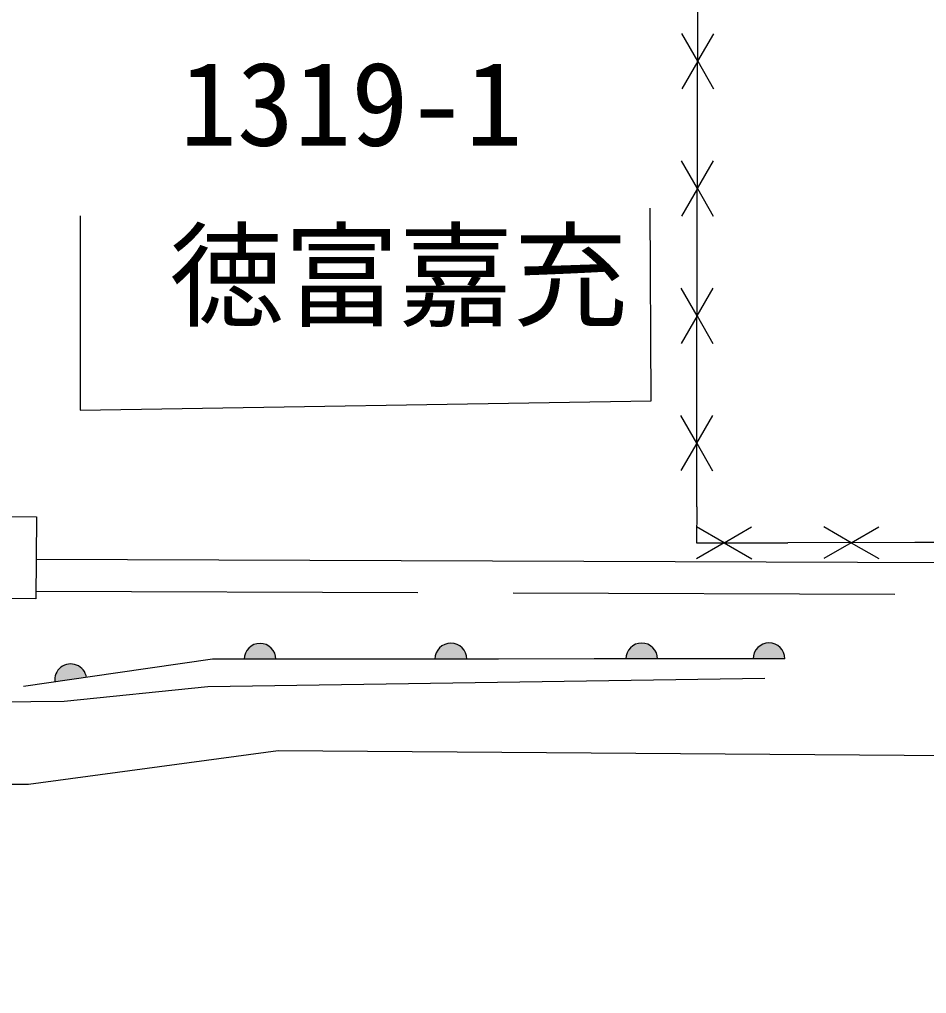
# Model space of a CAD drawing. Units: millimetres, scale not verified. Extents: x -55602354 to 84056675, y -218924267 to 380000.
# Drawn here: x 158244 to 172504, y 276770 to 292073 of the extents above; entities that cross this region are included whole.
import ezdxf
from ezdxf.enums import TextEntityAlignment as Align

# ---------------------------------------------------------------- set-up
doc = ezdxf.new("R2010")
doc.units = ezdxf.units.MM
doc.header["$LTSCALE"] = 1000
doc.linetypes.add('DASHED', pattern=[7.5, 6, -1.5])
doc.layers.add('M-BGD', color=7, linetype='Continuous', lineweight=25)
doc.layers.add('M-STR-STRC', color=7, linetype='Continuous', lineweight=25)
doc.layers.add('M-BMK-HTXT', color=7, linetype='Continuous')
doc.styles.add('ＭＳ ゴシック', font='')
doc.styles.get('ＭＳ ゴシック').set_extended_font_data('MS Gothic')

msp = doc.modelspace()

# ---------------------------------------------------------------- hatches: boundary and pattern name
at = {"layer": 'M-BGD'}
for points in [[(161777, 282021), (162277, 282021), (162277, 282026), (162277, 282030), (162277, 282035), (162277, 282039), (162276, 282043), (162276, 282048), (162275, 282052), (162275, 282056), (162274, 282061), (162273, 282065), (162273, 282069), (162272, 282073), (162271, 282078), (162270, 282082), (162269, 282086), (162268, 282090), (162266, 282095), (162265, 282099), (162264, 282103), (162262, 282107), (162261, 282111), (162259, 282115), (162257, 282119), (162256, 282123), (162254, 282127), (162252, 282131), (162250, 282135), (162248, 282139), (162246, 282143), (162244, 282146), (162241, 282150), (162239, 282154), (162237, 282158), (162234, 282161), (162232, 282165), (162229, 282168), (162227, 282172), (162224, 282175), (162221, 282179), (162219, 282182), (162216, 282185), (162213, 282189), (162210, 282192), (162207, 282195), (162204, 282198), (162201, 282201), (162198, 282204), (162194, 282207), (162191, 282210), (162188, 282213), (162184, 282216), (162181, 282218), (162178, 282221), (162174, 282224), (162171, 282226), (162167, 282229), (162163, 282231), (162160, 282233), (162156, 282236), (162152, 282238), (162148, 282240), (162144, 282242), (162141, 282244), (162137, 282246), (162133, 282248), (162129, 282250), (162125, 282251), (162121, 282253), (162117, 282255), (162113, 282256), (162108, 282258), (162104, 282259), (162100, 282260), (162096, 282262), (162092, 282263), (162088, 282264), (162083, 282265), (162079, 282266), (162075, 282267), (162070, 282267), (162066, 282268), (162062, 282269), (162058, 282269), (162053, 282270), (162049, 282270), (162045, 282271), (162040, 282271), (162036, 282271), (162031, 282271), (162027, 282271), (162023, 282271), (162018, 282271), (162014, 282271), (162010, 282271), (162005, 282270), (162001, 282270), (161997, 282269), (161992, 282269), (161988, 282268), (161984, 282267), (161979, 282267), (161975, 282266), (161971, 282265), (161967, 282264), (161962, 282263), (161958, 282261), (161954, 282260), (161950, 282259), (161946, 282258), (161942, 282256), (161937, 282255), (161933, 282253), (161929, 282251), (161925, 282250), (161921, 282248), (161918, 282246), (161914, 282244), (161910, 282242), (161906, 282240), (161902, 282238), (161898, 282235), (161895, 282233), (161891, 282231), (161887, 282228), (161884, 282226), (161880, 282223), (161877, 282221), (161873, 282218), (161870, 282215), (161866, 282213), (161863, 282210), (161860, 282207), (161857, 282204), (161853, 282201), (161850, 282198), (161847, 282195), (161844, 282192), (161841, 282188), (161838, 282185), (161836, 282182), (161833, 282178), (161830, 282175), (161828, 282172), (161825, 282168), (161822, 282164), (161820, 282161), (161818, 282157), (161815, 282154), (161813, 282150), (161811, 282146), (161809, 282142), (161806, 282138), (161804, 282135), (161803, 282131), (161801, 282127), (161799, 282123), (161797, 282119), (161795, 282115), (161794, 282111), (161792, 282107), (161791, 282102), (161789, 282098), (161788, 282094), (161787, 282090), (161786, 282086), (161785, 282081), (161784, 282077), (161783, 282073), (161782, 282069), (161781, 282064), (161780, 282060), (161780, 282056), (161779, 282051), (161779, 282047), (161778, 282043), (161778, 282038), (161778, 282034), (161777, 282030), (161777, 282025)], [(164777, 282024), (165277, 282024), (165277, 282028), (165277, 282033), (165277, 282037), (165277, 282042), (165276, 282046), (165276, 282050), (165275, 282055), (165275, 282059), (165274, 282063), (165273, 282068), (165273, 282072), (165272, 282076), (165271, 282080), (165270, 282085), (165269, 282089), (165268, 282093), (165266, 282097), (165265, 282101), (165264, 282105), (165262, 282110), (165261, 282114), (165259, 282118), (165257, 282122), (165256, 282126), (165254, 282130), (165252, 282134), (165250, 282138), (165248, 282141), (165246, 282145), (165244, 282149), (165241, 282153), (165239, 282157), (165237, 282160), (165234, 282164), (165232, 282167), (165229, 282171), (165227, 282175), (165224, 282178), (165221, 282181), (165219, 282185), (165216, 282188), (165213, 282191), (165210, 282195), (165207, 282198), (165204, 282201), (165201, 282204), (165198, 282207), (165194, 282210), (165191, 282213), (165188, 282216), (165184, 282218), (165181, 282221), (165178, 282224), (165174, 282226), (165171, 282229), (165167, 282231), (165163, 282234), (165160, 282236), (165156, 282238), (165152, 282241), (165148, 282243), (165144, 282245), (165141, 282247), (165137, 282249), (165133, 282251), (165129, 282252), (165125, 282254), (165121, 282256), (165117, 282257), (165113, 282259), (165108, 282260), (165104, 282262), (165100, 282263), (165096, 282264), (165092, 282265), (165088, 282267), (165083, 282268), (165079, 282268), (165075, 282269), (165070, 282270), (165066, 282271), (165062, 282271), (165058, 282272), (165053, 282273), (165049, 282273), (165045, 282273), (165040, 282274), (165036, 282274), (165031, 282274), (165027, 282274), (165023, 282274), (165018, 282274), (165014, 282274), (165010, 282273), (165005, 282273), (165001, 282272), (164997, 282272), (164992, 282271), (164988, 282271), (164984, 282270), (164979, 282269), (164975, 282268), (164971, 282267), (164967, 282266), (164962, 282265), (164958, 282264), (164954, 282263), (164950, 282262), (164946, 282260), (164942, 282259), (164937, 282257), (164933, 282256), (164929, 282254), (164925, 282252), (164921, 282250), (164918, 282248), (164914, 282247), (164910, 282245), (164906, 282242), (164902, 282240), (164898, 282238), (164895, 282236), (164891, 282233), (164887, 282231), (164884, 282229), (164880, 282226), (164877, 282223), (164873, 282221), (164870, 282218), (164866, 282215), (164863, 282212), (164860, 282210), (164857, 282207), (164853, 282204), (164850, 282201), (164847, 282197), (164844, 282194), (164841, 282191), (164838, 282188), (164836, 282184), (164833, 282181), (164830, 282178), (164828, 282174), (164825, 282171), (164822, 282167), (164820, 282164), (164818, 282160), (164815, 282156), (164813, 282152), (164811, 282149), (164809, 282145), (164806, 282141), (164804, 282137), (164803, 282133), (164801, 282129), (164799, 282125), (164797, 282121), (164795, 282117), (164794, 282113), (164792, 282109), (164791, 282105), (164789, 282101), (164788, 282097), (164787, 282093), (164786, 282088), (164785, 282084), (164784, 282080), (164783, 282076), (164782, 282071), (164781, 282067), (164780, 282063), (164780, 282058), (164779, 282054), (164779, 282050), (164778, 282045), (164778, 282041), (164778, 282037), (164777, 282032), (164777, 282028)], [(167777, 282026), (168277, 282027), (168277, 282031), (168277, 282035), (168277, 282040), (168277, 282044), (168276, 282049), (168276, 282053), (168275, 282057), (168275, 282062), (168274, 282066), (168273, 282070), (168273, 282074), (168272, 282079), (168271, 282083), (168270, 282087), (168269, 282091), (168268, 282096), (168266, 282100), (168265, 282104), (168264, 282108), (168262, 282112), (168261, 282116), (168259, 282120), (168257, 282124), (168256, 282128), (168254, 282132), (168252, 282136), (168250, 282140), (168248, 282144), (168246, 282148), (168244, 282152), (168241, 282155), (168239, 282159), (168237, 282163), (168234, 282167), (168232, 282170), (168229, 282174), (168227, 282177), (168224, 282181), (168221, 282184), (168219, 282187), (168216, 282191), (168213, 282194), (168210, 282197), (168207, 282200), (168204, 282203), (168201, 282207), (168198, 282210), (168194, 282212), (168191, 282215), (168188, 282218), (168184, 282221), (168181, 282224), (168178, 282226), (168174, 282229), (168171, 282231), (168167, 282234), (168163, 282236), (168160, 282239), (168156, 282241), (168152, 282243), (168148, 282245), (168144, 282247), (168141, 282249), (168137, 282251), (168133, 282253), (168129, 282255), (168125, 282257), (168121, 282258), (168117, 282260), (168113, 282262), (168108, 282263), (168104, 282264), (168100, 282266), (168096, 282267), (168092, 282268), (168088, 282269), (168083, 282270), (168079, 282271), (168075, 282272), (168070, 282273), (168066, 282274), (168062, 282274), (168058, 282275), (168053, 282275), (168049, 282276), (168045, 282276), (168040, 282276), (168036, 282276), (168031, 282277), (168027, 282277), (168023, 282277), (168018, 282276), (168014, 282276), (168010, 282276), (168005, 282276), (168001, 282275), (167997, 282275), (167992, 282274), (167988, 282273), (167984, 282273), (167979, 282272), (167975, 282271), (167971, 282270), (167967, 282269), (167962, 282268), (167958, 282267), (167954, 282266), (167950, 282264), (167946, 282263), (167942, 282261), (167937, 282260), (167933, 282258), (167929, 282257), (167925, 282255), (167921, 282253), (167918, 282251), (167914, 282249), (167910, 282247), (167906, 282245), (167902, 282243), (167898, 282241), (167895, 282238), (167891, 282236), (167887, 282234), (167884, 282231), (167880, 282229), (167877, 282226), (167873, 282223), (167870, 282221), (167866, 282218), (167863, 282215), (167860, 282212), (167857, 282209), (167853, 282206), (167850, 282203), (167847, 282200), (167844, 282197), (167841, 282194), (167838, 282190), (167836, 282187), (167833, 282184), (167830, 282180), (167828, 282177), (167825, 282173), (167822, 282170), (167820, 282166), (167818, 282163), (167815, 282159), (167813, 282155), (167811, 282151), (167809, 282148), (167806, 282144), (167804, 282140), (167803, 282136), (167801, 282132), (167799, 282128), (167797, 282124), (167795, 282120), (167794, 282116), (167792, 282112), (167791, 282108), (167789, 282104), (167788, 282099), (167787, 282095), (167786, 282091), (167785, 282087), (167784, 282083), (167783, 282078), (167782, 282074), (167781, 282070), (167780, 282065), (167780, 282061), (167779, 282057), (167779, 282052), (167778, 282048), (167778, 282044), (167778, 282039), (167777, 282035), (167777, 282031)], [(169777, 282028), (170277, 282029), (170277, 282033), (170277, 282037), (170277, 282042), (170277, 282046), (170276, 282050), (170276, 282055), (170275, 282059), (170275, 282063), (170274, 282068), (170273, 282072), (170273, 282076), (170272, 282081), (170271, 282085), (170270, 282089), (170269, 282093), (170268, 282097), (170266, 282102), (170265, 282106), (170264, 282110), (170262, 282114), (170261, 282118), (170259, 282122), (170257, 282126), (170256, 282130), (170254, 282134), (170252, 282138), (170250, 282142), (170248, 282146), (170246, 282150), (170244, 282154), (170241, 282157), (170239, 282161), (170237, 282165), (170234, 282168), (170232, 282172), (170229, 282175), (170227, 282179), (170224, 282182), (170221, 282186), (170219, 282189), (170216, 282193), (170213, 282196), (170210, 282199), (170207, 282202), (170204, 282205), (170201, 282208), (170198, 282211), (170194, 282214), (170191, 282217), (170188, 282220), (170184, 282223), (170181, 282225), (170178, 282228), (170174, 282231), (170171, 282233), (170167, 282236), (170163, 282238), (170160, 282240), (170156, 282243), (170152, 282245), (170148, 282247), (170144, 282249), (170141, 282251), (170137, 282253), (170133, 282255), (170129, 282257), (170125, 282259), (170121, 282260), (170117, 282262), (170113, 282263), (170108, 282265), (170104, 282266), (170100, 282267), (170096, 282269), (170092, 282270), (170088, 282271), (170083, 282272), (170079, 282273), (170075, 282274), (170070, 282275), (170066, 282275), (170062, 282276), (170058, 282276), (170053, 282277), (170049, 282277), (170045, 282278), (170040, 282278), (170036, 282278), (170031, 282278), (170027, 282278), (170023, 282278), (170018, 282278), (170014, 282278), (170010, 282278), (170005, 282277), (170001, 282277), (169997, 282276), (169992, 282276), (169988, 282275), (169984, 282274), (169979, 282274), (169975, 282273), (169971, 282272), (169967, 282271), (169962, 282270), (169958, 282269), (169954, 282267), (169950, 282266), (169946, 282265), (169942, 282263), (169937, 282262), (169933, 282260), (169929, 282258), (169925, 282257), (169921, 282255), (169918, 282253), (169914, 282251), (169910, 282249), (169906, 282247), (169902, 282245), (169898, 282242), (169895, 282240), (169891, 282238), (169887, 282235), (169884, 282233), (169880, 282230), (169877, 282228), (169873, 282225), (169870, 282222), (169866, 282220), (169863, 282217), (169860, 282214), (169857, 282211), (169853, 282208), (169850, 282205), (169847, 282202), (169844, 282199), (169841, 282195), (169838, 282192), (169836, 282189), (169833, 282185), (169830, 282182), (169828, 282179), (169825, 282175), (169822, 282172), (169820, 282168), (169818, 282164), (169815, 282161), (169813, 282157), (169811, 282153), (169809, 282149), (169806, 282145), (169804, 282142), (169802, 282138), (169801, 282134), (169799, 282130), (169797, 282126), (169795, 282122), (169794, 282118), (169792, 282114), (169791, 282110), (169789, 282105), (169788, 282101), (169787, 282097), (169786, 282093), (169785, 282089), (169784, 282084), (169783, 282080), (169782, 282076), (169781, 282072), (169780, 282067), (169780, 282063), (169779, 282059), (169779, 282054), (169778, 282050), (169778, 282046), (169778, 282041), (169777, 282037), (169777, 282032)], [(158803, 281664), (159298, 281735), (159297, 281739), (159296, 281744), (159296, 281748), (159295, 281752), (159294, 281756), (159293, 281761), (159292, 281765), (159290, 281769), (159289, 281773), (159288, 281777), (159286, 281782), (159285, 281786), (159283, 281790), (159282, 281794), (159280, 281798), (159278, 281802), (159277, 281806), (159275, 281810), (159273, 281814), (159271, 281817), (159269, 281821), (159266, 281825), (159264, 281829), (159262, 281833), (159260, 281836), (159257, 281840), (159255, 281843), (159252, 281847), (159249, 281850), (159247, 281854), (159244, 281857), (159241, 281861), (159238, 281864), (159236, 281867), (159233, 281870), (159230, 281874), (159226, 281877), (159223, 281880), (159220, 281883), (159217, 281886), (159214, 281889), (159210, 281891), (159207, 281894), (159204, 281897), (159200, 281899), (159197, 281902), (159193, 281905), (159189, 281907), (159186, 281909), (159182, 281912), (159178, 281914), (159175, 281916), (159171, 281918), (159167, 281920), (159163, 281922), (159159, 281924), (159155, 281926), (159151, 281928), (159147, 281930), (159143, 281931), (159139, 281933), (159135, 281934), (159131, 281936), (159127, 281937), (159123, 281939), (159118, 281940), (159114, 281941), (159110, 281942), (159106, 281943), (159101, 281944), (159097, 281945), (159093, 281946), (159089, 281946), (159084, 281947), (159080, 281948), (159076, 281948), (159071, 281948), (159067, 281949), (159063, 281949), (159058, 281949), (159054, 281949), (159049, 281949), (159045, 281949), (159041, 281949), (159036, 281949), (159032, 281949), (159028, 281948), (159023, 281948), (159019, 281947), (159015, 281947), (159010, 281946), (159006, 281945), (159002, 281944), (158997, 281944), (158993, 281943), (158989, 281942), (158985, 281941), (158981, 281939), (158976, 281938), (158972, 281937), (158968, 281935), (158964, 281934), (158960, 281932), (158956, 281931), (158952, 281929), (158948, 281927), (158944, 281925), (158940, 281924), (158936, 281922), (158932, 281920), (158928, 281917), (158925, 281915), (158921, 281913), (158917, 281911), (158913, 281908), (158910, 281906), (158906, 281904), (158903, 281901), (158899, 281898), (158896, 281896), (158892, 281893), (158889, 281890), (158886, 281887), (158882, 281884), (158879, 281881), (158876, 281878), (158873, 281875), (158870, 281872), (158867, 281869), (158864, 281866), (158861, 281863), (158858, 281859), (158855, 281856), (158853, 281852), (158850, 281849), (158848, 281845), (158845, 281842), (158843, 281838), (158840, 281835), (158838, 281831), (158836, 281827), (158833, 281823), (158831, 281820), (158829, 281816), (158827, 281812), (158825, 281808), (158823, 281804), (158822, 281800), (158820, 281796), (158818, 281792), (158817, 281788), (158815, 281784), (158814, 281780), (158812, 281776), (158811, 281771), (158810, 281767), (158809, 281763), (158808, 281759), (158807, 281755), (158806, 281750), (158805, 281746), (158804, 281742), (158803, 281737), (158803, 281733), (158802, 281729), (158802, 281724), (158801, 281720), (158801, 281716), (158801, 281711), (158800, 281707), (158800, 281703), (158800, 281698), (158800, 281694), (158801, 281690), (158801, 281685), (158801, 281681), (158801, 281677), (158802, 281672), (158802, 281668)]]:
    msp.add_hatch(color=256, dxfattribs=at).paths.add_polyline_path(points)
at = {"layer": 'M-STR-STRC'}
msp.add_hatch(color=256, dxfattribs=at).paths.add_polyline_path([(-55594916, -215317041, 1), (-55594610, -215317070, 1), (-55594305, -215317098, 1), (-55580797, -215307366, 0.41421), (-55580889, -215307431, 0.41421), (-55580745, -215307064, 0.41421), (-55580837, -215307129, 0.41421), (-55580692, -215306761, 0.41421), (-55580785, -215306827, 0.41421), (-55566345, -215305448, 1), (-55566384, -215305752, 1), (-55566423, -215306056, 1), (-55597548, -215332337, 0.41421), (-55597635, -215332409, 0.41421), (-55597517, -215332032, 0.41421), (-55597604, -215332103, 0.41421), (-55597486, -215331727, 0.41421), (-55597573, -215331798, 0.41421), (-55585677, -215342470, 0.41421), (-55585743, -215342562, 0.41421), (-55585726, -215342167, 0.41421), (-55585792, -215342259, 0.41421), (-55585774, -215341865, 0.41421), (-55585841, -215341956, 0.41421), (-55571762, -215344566, 1), (-55571732, -215344261, 1), (-55571703, -215343956, 1), (-55559075, -215335789, 1), (-55559380, -215335758, 1), (-55559685, -215335727, 1), (-55555688, -215322973, 1), (-55555727, -215323277, 1), (-55555767, -215323581, 1), (-55393271, -215354691, 1), (-55393233, -215354387, 1), (-55393196, -215354083, 1), (-55410449, -215351682, 1), (-55410411, -215351378, 1), (-55410374, -215351073, 1), (-55407336, -215338454, 1), (-55407557, -215338427, 1), (-55407777, -215338399, 1), (-55271677, -215370690, 1), (-55271982, -215370659, 1), (-55272287, -215370628, 1), (-55266346, -215358322, 1), (-55266377, -215358627, 1), (-55266407, -215358932, 1), (-55289179, -215367259, 1), (-55289140, -215366955, 1), (-55289100, -215366651, 1), (571140, 349427, -0.39598), (571140, 349427), (571140, 348155), (571851, 348154), (573112, 350484, 0.38568), (573112, 350484)])

# ---------------------------------------------------------------- linework, layer by layer
at = {"layer": 'M-BGD'}
for p, q in [((168905, 290417), (168909, 292417)), ((168907, 291417), (168658, 291851)), ((168907, 291417), (169158, 291850)), ((168907, 291417), (168656, 290985)), ((168907, 291417), (169156, 290984)), ((168900, 288417), (168905, 290417)), ((168902, 289417), (168653, 289851)), ((168902, 289417), (169153, 289850)), ((168902, 289417), (168651, 288985)), ((168902, 289417), (169151, 288984)), ((168176, 286083), (168161, 289110)), ((159199, 288990), (159199, 285933)), ((168895, 286417), (168900, 288417)), ((168898, 287417), (168649, 287851)), ((168898, 287417), (169149, 287850)), ((168898, 287417), (168647, 286985)), ((168898, 287417), (169147, 286984)), ((168891, 284417), (168895, 286417)), ((159199, 285933), (168176, 286083)), ((168893, 285417), (168644, 285851)), ((168893, 285417), (169144, 285850)), ((168893, 285417), (168642, 284985)), ((168893, 285417), (169142, 284984)), ((168891, 284417), (168889, 283850)), ((157308, 284267), (158511, 284261)), ((158511, 284261), (158504, 282972)), ((169322, 283851), (168889, 284100)), ((169322, 283851), (169755, 284101)), ((171322, 283853), (170889, 284103)), ((171322, 283853), (171755, 284104)), ((168889, 283850), (170322, 283852)), ((169322, 283851), (168890, 283600)), ((169322, 283851), (169756, 283601)), ((172322, 283855), (170322, 283852)), ((171322, 283853), (170890, 283603)), ((171322, 283853), (171756, 283604)), ((174322, 283857), (172322, 283855)), ((158508, 283594), (190648, 283482)), ((158504, 282972), (157301, 282978)), ((167277, 282026), (165777, 282025)), ((168777, 282027), (167277, 282026)), ((170277, 282029), (168777, 282027)), ((161277, 282021), (159793, 281806)), ((162777, 282022), (161277, 282021)), ((164277, 282023), (162777, 282022)), ((165777, 282025), (164277, 282023)), ((159793, 281806), (158308, 281592)), ((161204, 281594), (169961, 281725)), ((158949, 281365), (161204, 281594)), ((148460, 281235), (158949, 281365))]:
    msp.add_line(p, q, dxfattribs=at)
at = {"layer": 'M-BGD', "linetype": 'DASHED'}
msp.add_line((158505, 283094), (190645, 282982), dxfattribs=at)
at = {"layer": 'M-BGD'}
for centre, start, end in [((162027, 282021), 0.0508, 180.0508), ((165027, 282024), 0.0508, 180.0508), ((168027, 282027), 0.0508, 180.0508), ((170027, 282028), 0.0508, 180.0508), ((159050, 281699), 8.21, 188.21)]:
    msp.add_arc(centre, 250, start, end, dxfattribs=at)
at = {"layer": 'M-STR-STRC'}
for p, q in [((158387, 280059), (162311, 280588)), ((162311, 280588), (213403, 280220)), ((133600, 280085), (158387, 280059))]:
    msp.add_line(p, q, dxfattribs=at)

# ---------------------------------------------------------------- texts
at = {"layer": 'M-BMK-HTXT', "style": 'ＭＳ ゴシック'}
for s, p in [('1319-1', (160766, 289693)), ('徳富嘉充', (160605, 286991))]:
    msp.add_text(s, height=1320, dxfattribs=at).set_placement(p, align=Align.BOTTOM_LEFT)

doc.saveas('drawing.dxf')
